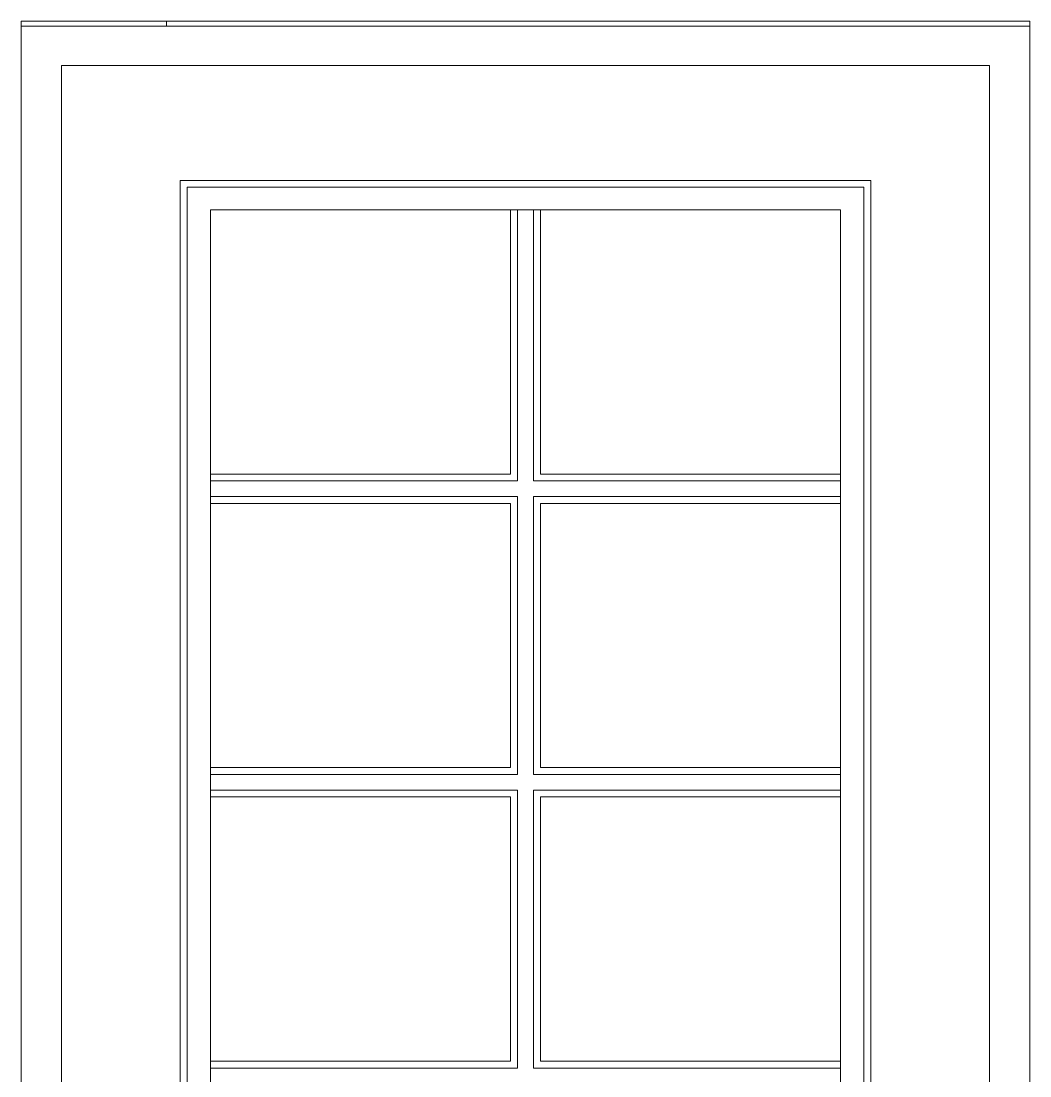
# Model space of a CAD drawing. Header units: inches. Extents: x -5096374 to -5070857, y -3259973 to -3243900.
# Drawn here: x -5078845.57 to -5078809.57, y -3259115.48 to -3259077.84 of the extents above; entities that cross this region are included whole.
import ezdxf

# ---------------------------------------------------------------- set-up
doc = ezdxf.new("R2010")
doc.units = ezdxf.units.IN
doc.header["$LTSCALE"] = 2
doc.header["$MEASUREMENT"] = 0
doc.layers.add('window', color=4, linetype='CONTINUOUS', lineweight=13)

msp = doc.modelspace()

# ---------------------------------------------------------------- linework, layer by layer
at = {"layer": 'window'}
for p, q in [((-5078845.574, -3259161.839), (-5078845.574, -3259077.839)), ((-5078845.574, -3259077.839), (-5078809.574, -3259077.839)), ((-5078845.574, -3259078.025), (-5078809.574, -3259078.025)), ((-5078840.383, -3259078.025), (-5078840.383, -3259077.839)), ((-5078809.574, -3259077.839), (-5078809.574, -3259161.839)), ((-5078811.021, -3259079.422), (-5078844.128, -3259079.422)), ((-5078844.128, -3259160.393), (-5078844.128, -3259079.422)), ((-5078811.021, -3259079.422), (-5078811.021, -3259160.393)), ((-5078815.251, -3259083.525), (-5078839.898, -3259083.525)), ((-5078839.898, -3259123.34), (-5078839.898, -3259083.525)), ((-5078815.251, -3259083.525), (-5078815.251, -3259156.163)), ((-5078815.503, -3259083.769), (-5078839.646, -3259083.769)), ((-5078839.646, -3259083.769), (-5078839.646, -3259155.911)), ((-5078815.503, -3259155.911), (-5078815.503, -3259083.769)), ((-5078816.331, -3259084.573), (-5078838.818, -3259084.573)), ((-5078838.818, -3259155.083), (-5078838.818, -3259084.573)), ((-5078828.114, -3259084.573), (-5078828.114, -3259094.002)), ((-5078827.862, -3259094.246), (-5078827.862, -3259084.573)), ((-5078827.286, -3259084.573), (-5078827.286, -3259094.246)), ((-5078827.034, -3259084.573), (-5078827.034, -3259094.002)), ((-5078816.331, -3259155.083), (-5078816.331, -3259084.573)), ((-5078828.114, -3259094.002), (-5078838.818, -3259094.002)), ((-5078816.331, -3259094.002), (-5078827.034, -3259094.002)), ((-5078838.818, -3259094.246), (-5078827.862, -3259094.246)), ((-5078827.286, -3259094.246), (-5078816.331, -3259094.246)), ((-5078827.862, -3259094.805), (-5078838.818, -3259094.805)), ((-5078827.862, -3259104.723), (-5078827.862, -3259094.805)), ((-5078816.331, -3259094.805), (-5078827.286, -3259094.805)), ((-5078827.286, -3259094.805), (-5078827.286, -3259104.723)), ((-5078828.114, -3259095.049), (-5078838.818, -3259095.049)), ((-5078828.114, -3259095.049), (-5078828.114, -3259104.479)), ((-5078816.331, -3259095.049), (-5078827.034, -3259095.049)), ((-5078827.034, -3259095.049), (-5078827.034, -3259104.479)), ((-5078828.114, -3259104.479), (-5078838.818, -3259104.479)), ((-5078838.818, -3259104.723), (-5078827.862, -3259104.723)), ((-5078827.286, -3259104.723), (-5078816.331, -3259104.723)), ((-5078816.331, -3259104.479), (-5078827.034, -3259104.479)), ((-5078827.862, -3259105.282), (-5078838.818, -3259105.282)), ((-5078827.862, -3259115.2), (-5078827.862, -3259105.282)), ((-5078816.331, -3259105.282), (-5078827.286, -3259105.282)), ((-5078827.286, -3259105.282), (-5078827.286, -3259115.2)), ((-5078828.114, -3259105.526), (-5078838.818, -3259105.526)), ((-5078828.114, -3259105.526), (-5078828.114, -3259114.956)), ((-5078816.331, -3259105.526), (-5078827.034, -3259105.526)), ((-5078827.034, -3259105.526), (-5078827.034, -3259114.956)), ((-5078828.114, -3259114.956), (-5078838.818, -3259114.956)), ((-5078838.818, -3259115.2), (-5078827.862, -3259115.2)), ((-5078827.286, -3259115.2), (-5078816.331, -3259115.2)), ((-5078816.331, -3259114.956), (-5078827.034, -3259114.956))]:
    msp.add_line(p, q, dxfattribs=at)

doc.saveas('drawing.dxf')
